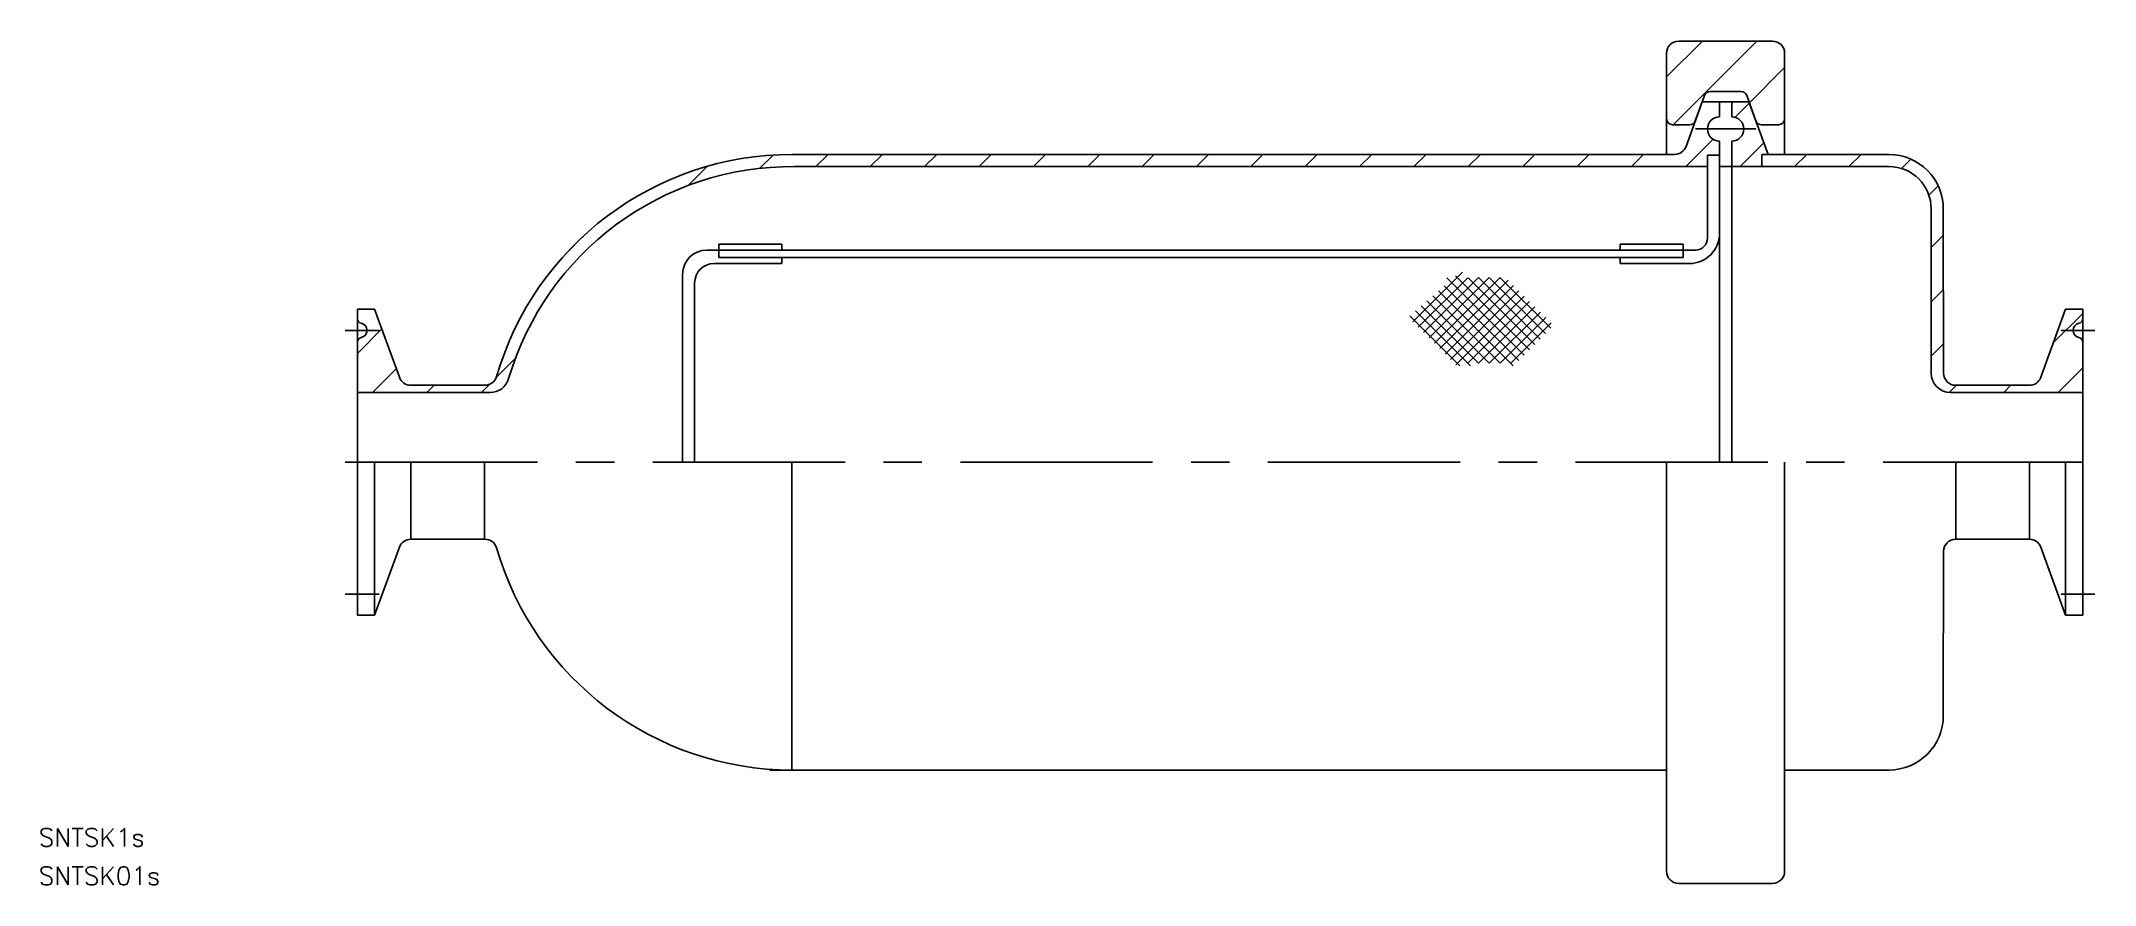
# Model space of a CAD drawing. Extents: x -52 to 287, y -70 to 69.
import ezdxf

# ---------------------------------------------------------------- set-up
doc = ezdxf.new("R2010")
doc.units = 0
doc.linetypes.add('CENTER', pattern=[50.8, 31.75, -6.35, 6.35, -6.35])
doc.layers.get('0').update_dxf_attribs({"linetype": 'CONTINUOUS'})
doc.layers.add('CENTER', color=1, linetype='CENTER')
doc.styles.get("Standard").update_dxf_attribs({"font": 'txt.shx', "height": 3, "bigfont": 'bigfont.shx'})

msp = doc.modelspace()

# ---------------------------------------------------------------- linework, layer by layer
at = {"color": 3, "linetype": 'CONTINUOUS'}
for p, q in [((216.25, 63.59), (222.16, 69.5)), ((217.33, 55.69), (231.14, 69.5)), ((229.93, 59.31), (235.75, 65.13)), ((227.55, 56.92), (229.92, 59.3)), ((219.42, 48.8), (223.93, 53.31)), ((228.41, 48.8), (232.32, 52.71)), ((54.68, 45.7), (57.82, 48.84)), ((66.47, 48.51), (68.66, 50.7)), ((75.74, 48.8), (77.74, 50.8)), ((84.72, 48.8), (86.72, 50.8)), ((93.7, 48.8), (95.7, 50.8)), ((102.68, 48.8), (104.68, 50.8)), ((111.66, 48.8), (113.66, 50.8)), ((120.64, 48.8), (122.64, 50.8)), ((129.62, 48.8), (131.62, 50.8)), ((138.6, 48.8), (140.6, 50.8)), ((147.58, 48.8), (149.58, 50.8)), ((156.56, 48.8), (158.56, 50.8)), ((165.54, 48.8), (167.54, 50.8)), ((174.52, 48.8), (176.52, 50.8)), ((183.5, 48.8), (185.5, 50.8)), ((192.48, 48.8), (194.48, 50.8)), ((201.46, 48.8), (203.46, 50.8)), ((210.44, 48.8), (212.44, 50.8)), ((237.39, 48.8), (239.39, 50.8)), ((246.37, 48.8), (248.37, 50.8)), ((255.03, 48.49), (256.58, 50.04)), ((259.59, 44.06), (261.12, 45.6)), ((259.96, 35.45), (261.97, 37.46)), ((34.58, 34.58), (37.21, 37.21)), ((259.96, 26.47), (261.99, 28.5)), ((280.13, 19.7), (285, 24.57)), ((0, 17.96), (4.03, 22)), ((22.94, 13.96), (26.09, 17.11)), ((259.96, 17.49), (262, 19.54)), ((2.52, 11.5), (6.43, 15.41)), ((280.91, 11.5), (285, 15.59)), ((11.5, 11.5), (12.7, 12.7)), ((20.48, 11.5), (21.82, 12.84)), ((262.95, 11.51), (264.15, 12.7)), ((271.93, 11.5), (273.13, 12.7))]:
    msp.add_line(p, q, dxfattribs=at)
at = {"color": 7, "linetype": 'CONTINUOUS'}
for p, q in [((218.25, 69.5), (225.5, 69.5)), ((233.75, 69.5), (225.5, 69.5)), ((216.25, 67.5), (216.25, 50.8)), ((235.75, 67.5), (235.75, 50.8)), ((223.45, 61.19), (225.5, 61.19)), ((228.55, 61.19), (225.5, 61.19)), ((222.15, 59.5), (219.46, 52.12)), ((222.51, 60.53), (220.99, 56.34)), ((227, 59.5), (222.15, 59.5)), ((225, 57), (225, 59.5)), ((227, 57), (227, 59.5)), ((227, 59.5), (229.85, 59.5)), ((229.49, 60.53), (231.01, 56.34)), ((229.85, 59.5), (233.02, 50.8)), ((217.25, 55.69), (220.05, 55.69)), ((234.75, 55.69), (231.95, 55.69)), ((225, 0), (225, 53)), ((227, 0), (227, 53)), ((71.79, 50.8), (217.58, 50.8)), ((72.23, 48.8), (223, 48.8)), ((223, 37), (223, 50.66)), ((223, 50.66), (225, 50.66)), ((252.96, 48.8), (225, 48.8)), ((252.96, 50.8), (232, 50.8)), ((232, 48.8), (232, 50.8)), ((259.96, 14.7), (259.96, 41.8)), ((262.01, 14.7), (261.96, 41.8)), ((221, 35), (57.71, 35)), ((59.71, 36), (59.71, 33.79)), ((70.1, 36), (59.71, 36)), ((70.1, 36), (70.1, 35)), ((208.6, 36), (219, 36)), ((208.6, 36), (208.6, 35)), ((219, 33.79), (219, 36)), ((53.71, 31), (53.71, 0)), ((70.1, 32.79), (58.91, 32.79)), ((219, 33.79), (59.71, 33.79)), ((70.1, 32.79), (70.1, 33.79)), ((182.55, 31.37), (174.36, 23.17)), ((181.4, 30.76), (193.59, 18.57)), ((181.4, 30.76), (193.59, 18.57)), ((208.6, 33.79), (208.6, 32.79)), ((208.6, 32.79), (220, 32.79)), ((55.71, 29.59), (55.71, 0)), ((183.4, 30.44), (175.24, 22.28)), ((185.21, 30.48), (176.12, 21.4)), ((186.97, 30.48), (177.01, 20.52)), ((177.62, 27.46), (188.74, 16.34)), ((177.62, 27.46), (188.74, 16.34)), ((188.74, 30.48), (177.89, 19.63)), ((178.56, 28.29), (190.93, 15.92)), ((190.09, 30.07), (178.78, 18.75)), ((179.51, 29.11), (191.82, 16.8)), ((190.98, 29.18), (179.66, 17.86)), ((179.94, 30.44), (192.7, 17.68)), ((191.86, 28.3), (180.54, 16.98)), ((192.74, 27.41), (181.43, 16.1)), ((183.48, 30.44), (194.47, 19.45)), ((185.21, 30.48), (195.35, 20.33)), ((185.21, 30.48), (195.35, 20.33)), ((187.02, 30.44), (196.24, 21.22)), ((188.78, 30.44), (197.12, 22.1)), ((0, -25.25), (0, 25.25)), ((0, 25.25), (2.85, 25.25)), ((2.85, 25.25), (6.94, 14.02)), ((173.84, 24.17), (178.14, 19.88)), ((174.78, 25), (179.02, 20.76)), ((175.73, 25.82), (185.21, 16.34)), ((176.67, 26.64), (186.97, 16.34)), ((193.63, 26.53), (183.44, 16.34)), ((194.51, 25.65), (185.21, 16.34)), ((195.4, 24.76), (186.97, 16.34)), ((196.28, 23.88), (188.74, 16.34)), ((282.15, 25.25), (278.06, 14.02)), ((285, 25.25), (282.15, 25.25)), ((285, -25.25), (285, 25.25)), ((179.02, 20.76), (183.87, 15.91)), ((197.16, 22.99), (190.51, 16.34)), ((178.14, 19.88), (182.1, 15.91)), ((0, 11.5), (21.92, 11.5)), ((8.82, 12.7), (21.08, 12.7)), ((285, 11.5), (263.16, 11.5)), ((276.18, 12.7), (264.01, 12.7)), ((2.85, -25.25), (2.85, 0)), ((20.99, -12.7), (20.99, 0)), ((235.75, -67.5), (235.75, 0)), ((264.01, -12.7), (264.01, 0)), ((282.15, -25.25), (282.15, 0)), ((8.82, -12.7), (8.82, 0)), ((71.79, -50.8), (71.79, 0)), ((216.25, -67.5), (216.25, 0)), ((276.18, -12.7), (276.18, 0)), ((8.82, -12.7), (21.08, -12.7)), ((276.18, -12.7), (264.01, -12.7)), ((2.85, -25.25), (6.94, -14.02)), ((262.01, -14.7), (261.96, -41.8)), ((282.15, -25.25), (278.06, -14.02)), ((0, -25.25), (2.85, -25.25)), ((285, -25.25), (282.15, -25.25)), ((68.09, -50.8), (216.25, -50.8)), ((252.96, -50.8), (235.75, -50.8)), ((218.25, -69.5), (225.5, -69.5)), ((233.75, -69.5), (225.5, -69.5))]:
    msp.add_line(p, q, dxfattribs=at)
for centre, radius, start, end in [((218.25, 67.5), 2, 90, 180), ((233.75, 67.5), 2, 0, 90), ((223.45, 60.19), 1, 90, 160), ((228.55, 60.19), 1, 20, 90), ((217.25, 56.69), 1, 180, 270), ((220.05, 56.69), 1, 270, 340), ((225, 55), 2, 90, 270), ((227, 55), 2, 270, 90), ((231.95, 56.69), 1, 200, 270), ((234.75, 56.69), 1, 270, 0), ((217.58, 52.8), 2, 270, 340), ((71.79, 0), 50.8, 90, 163.8347), ((71.8, 0), 48.8, 89.4944, 163.5772), ((252.96, 41.8), 9, 0, 90), ((252.96, 41.8), 7, 0, 90), ((220, 37.79), 5, 270, 0), ((57.71, 31), 4, 90, 180), ((221, 37), 2, 270, 0), ((58.91, 29.59), 3.2, 90, 180), ((0.8, 23.71), 0.8, 180, 258.463), ((0.8, 19.79), 0.8, 101.537, 180), ((0.4, 21.75), 1.2, 281.537, 78.463), ((284.6, 21.75), 1.2, 101.537, 258.463), ((284.2, 23.71), 0.8, 281.537, 0), ((284.2, 19.79), 0.8, 0, 78.463), ((8.82, 14.7), 2, 200, 270), ((21.08, 14.7), 2, 270, 343.8347), ((21.92, 14.7), 3.2, 270, 343.579), ((263.16, 14.7), 3.2, 180, 270), ((264.01, 14.7), 2, 180.1085, 270), ((276.18, 14.7), 2, 270, 340), ((8.82, -14.7), 2, 90, 160), ((21.08, -14.7), 2, 16.1653, 90), ((264.01, -14.7), 2, 90, 179.8915), ((276.18, -14.7), 2, 20, 90), ((71.79, 0), 50.8, 196.1653, 270), ((252.96, -41.8), 9, 270, 0), ((218.25, -67.5), 2, 180, 270), ((233.75, -67.5), 2, 270, 0)]:
    msp.add_arc(centre, radius, start, end, dxfattribs=at)
at = {"layer": 'CENTER', "color": 1, "linetype": 'CENTER'}
for p, q in [((221, 55), (231, 55)), ((3.6, 21.75), (-2, 21.75)), ((281.4, 21.75), (287, 21.75)), ((285, 0), (258.77, 0)), ((-2, 0), (287, 0)), ((3.6, -21.75), (-2, -21.75)), ((281.4, -21.75), (287, -21.75))]:
    msp.add_line(p, q, dxfattribs=at)

# ---------------------------------------------------------------- texts
at = {"color": 7, "linetype": 'CONTINUOUS'}
for s, p in [('SNTSK1s', (-52.63, -63.42)), ('SNTSK01s', (-52.63, -69.75))]:
    msp.add_text(s, height=3, dxfattribs=at).set_placement(p)

doc.saveas('drawing.dxf')
